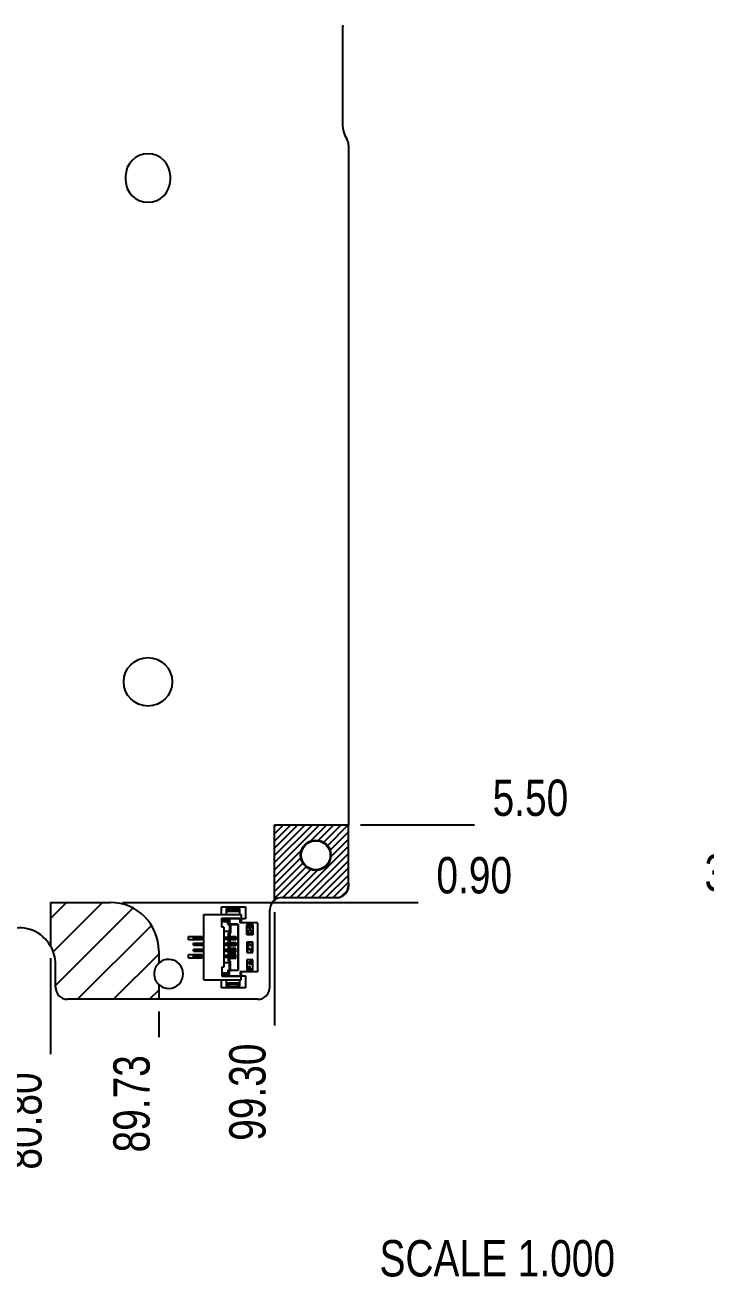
# Model space of a CAD drawing. Header units: millimetres. Extents: x 0 to 420, y 0 to 297.
# Drawn here: x 146.3 to 202.5, y 111.7 to 215.1 of the extents above; entities that cross this region are included whole.
import ezdxf

# ---------------------------------------------------------------- set-up
doc = ezdxf.new("R2010")
doc.units = ezdxf.units.MM
doc.header["$LTSCALE"] = 23.1
doc.layers.get('0').update_dxf_attribs({"linetype": 'CONTINUOUS'})
doc.layers.add('ASSEM_MEM', color=7, linetype='CONTINUOUS')
doc.layers.add('DETAIL', color=7, linetype='CONTINUOUS')
doc.styles.get("Standard").update_dxf_attribs({"font": 'txt', "width": 0.8})
doc.dimstyles.new('DIMSTYLE_3', dxfattribs={"dimtxt": 3, "dimasz": 2.1, "dimexe": 2, "dimexo": 1, "dimgap": 0.75, "dimtad": 0, "dimtih": 1, "dimtoh": 1, "dimzin": 0, "dimdsep": 46, "dimtxsty": 'STANDARD', "dimblk": '_FILLED', "dimblk1": '_FILLED', "dimblk2": '_FILLED', "dimcen": 0.09, "dimazin": 0, "dimtp": 0.01, "dimtm": 0.01, "dimtfac": 1, "dimtofl": 0, "dimtmove": 0, "dimatfit": 3, "dimldrblk": '_FILLED', "dimfxl": 1, "dimtolj": 1, "dimtzin": 0, "dimarcsym": 0})

# ---------------------------------------------------------------- blocks, each defined once
blk = doc.blocks.new('*D39')
at = {"color": 6, "linetype": 'CONTINUOUS'}
blk.add_line((173.98, 149.05), (183.38, 149.05), dxfattribs=at)
at = {"color": 6, "linetype": 'CONTINUOUS', "insert": (184.88, 152.8), "char_height": 3, "width": 9.6, "attachment_point": 1, "line_spacing_factor": 0.9}
blk.add_mtext('5.50', dxfattribs=at)
blk = doc.blocks.new('_FILLED')
at = {"color": 0, "linetype": 'BYBLOCK'}
blk.add_solid([(0, 0), (-1, 0.167), (-1, -0.167)], dxfattribs=at)
blk = doc.blocks.new('*D43')
at = {"color": 2, "linetype": 'CONTINUOUS'}
blk.add_line((166.88, 141.85), (166.88, 132.5), dxfattribs=at)
at = {"color": 2, "linetype": 'CONTINUOUS', "insert": (163.13, 131), "char_height": 3, "width": 12, "attachment_point": 3, "rotation": 90, "line_spacing_factor": 0.9}
blk.add_mtext('99.30', dxfattribs=at)
blk = doc.blocks.new('*D45')
at = {"color": 2, "linetype": 'CONTINUOUS'}
blk.add_line((242.07, 142.85), (210.13, 142.85), dxfattribs=at)
at = {"color": 2, "linetype": 'CONTINUOUS', "insert": (208.63, 146.6), "char_height": 3, "width": 9.6, "attachment_point": 3, "line_spacing_factor": 0.9}
blk.add_mtext('3.40', dxfattribs=at)
blk = doc.blocks.new('*D49')
at = {"color": 6, "linetype": 'CONTINUOUS'}
blk.add_line((154.31, 142.65), (178.74, 142.65), dxfattribs=at)
at = {"color": 6, "linetype": 'CONTINUOUS', "insert": (180.24, 146.4), "char_height": 3, "width": 9.6, "attachment_point": 1, "line_spacing_factor": 0.9}
blk.add_mtext('0.90', dxfattribs=at)
blk = doc.blocks.new('*D53')
at = {"color": 2, "linetype": 'CONTINUOUS'}
blk.add_line((148.38, 138.05), (148.38, 130.12), dxfattribs=at)
at = {"color": 2, "linetype": 'CONTINUOUS', "insert": (144.63, 128.62), "char_height": 3, "width": 12, "attachment_point": 3, "rotation": 90, "line_spacing_factor": 0.9}
blk.add_mtext('80.80', dxfattribs=at)
blk = doc.blocks.new('*D54')
at = {"color": 2, "linetype": 'CONTINUOUS'}
blk.add_line((157.31, 133.65), (157.31, 131.54), dxfattribs=at)
at = {"color": 2, "linetype": 'CONTINUOUS', "insert": (153.56, 130.04), "char_height": 3, "width": 12, "attachment_point": 3, "rotation": 90, "line_spacing_factor": 0.9}
blk.add_mtext('89.73', dxfattribs=at)
blk = doc.blocks.new('*D58')
at = {"color": 6, "linetype": 'CONTINUOUS'}
blk.add_line((171.31, 226.15), (177.07, 226.15), dxfattribs=at)
at = {"color": 6, "linetype": 'CONTINUOUS', "insert": (178.57, 229.9), "char_height": 3, "width": 12, "attachment_point": 1, "line_spacing_factor": 0.9}
blk.add_mtext('82.60', dxfattribs=at)
blk = doc.blocks.new('*D59')
at = {"color": 6, "linetype": 'CONTINUOUS'}
blk.add_line((171.31, 223.5), (192.61, 223.5), dxfattribs=at)
at = {"color": 6, "linetype": 'CONTINUOUS', "insert": (194.11, 227.25), "char_height": 3, "width": 12, "attachment_point": 1, "line_spacing_factor": 0.9}
blk.add_mtext('79.95', dxfattribs=at)

msp = doc.modelspace()

# ---------------------------------------------------------------- linework, layer by layer
at = {"layer": 'ASSEM_MEM', "color": 7, "linetype": 'CONTINUOUS'}
for p, q in [((172.479, 214.791), (172.479, 206.953)), ((172.979, 205.178), (172.979, 149.053)), ((154.569, 202.623), (154.569, 202.323)), ((158.269, 202.323), (158.269, 202.623)), ((172.979, 144.253), (172.979, 144.053)), ((161.029, 141.653), (164.129, 141.653)), ((161.029, 136.253), (161.029, 141.653)), ((162.909, 142.153), (164.009, 142.153)), ((162.909, 141.653), (162.909, 142.153)), ((162.909, 142.003), (164.009, 142.003)), ((164.009, 141.653), (164.009, 142.153)), ((164.129, 141.653), (164.129, 141.353)), ((166.479, 135.653), (166.479, 142.053)), ((162.509, 141.353), (164.129, 141.353)), ((162.509, 140.603), (162.509, 141.353)), ((163.029, 141.253), (162.509, 141.253)), ((162.509, 141.243), (163.029, 141.243)), ((162.509, 141.093), (163.029, 141.093)), ((163.029, 141.083), (162.509, 141.083)), ((162.679, 140.603), (162.509, 140.603)), ((162.679, 141.253), (162.679, 141.243)), ((162.679, 141.093), (162.679, 141.083)), ((162.679, 140.603), (162.679, 137.303)), ((162.909, 141.253), (162.909, 141.243)), ((163.029, 141.323), (164.029, 141.323)), ((163.029, 140.833), (163.029, 141.323)), ((163.029, 140.833), (163.829, 140.833)), ((163.158, 140.873), (163.118, 140.833)), ((163.158, 141.323), (163.158, 140.873)), ((163.87, 140.873), (163.158, 140.873)), ((163.16, 140.833), (163.16, 140.108)), ((163.248, 140.833), (163.248, 140.108)), ((163.829, 140.833), (163.87, 140.873)), ((163.829, 140.833), (163.829, 137.073)), ((163.87, 140.873), (163.87, 137.033)), ((164.129, 141.353), (164.029, 141.253)), ((164.029, 140.983), (164.029, 141.323)), ((164.129, 141.243), (164.029, 141.243)), ((164.029, 141.093), (164.129, 141.093)), ((164.029, 141.083), (164.129, 140.983)), ((165.479, 140.983), (164.029, 140.983)), ((164.129, 141.243), (164.129, 141.093)), ((164.579, 140.833), (165.079, 140.833)), ((164.579, 139.983), (164.579, 140.833)), ((164.859, 140.69), (164.629, 140.69)), ((164.629, 140.69), (164.629, 140.64)), ((164.859, 140.44), (164.629, 140.64)), ((164.697, 140.64), (164.859, 140.64)), ((164.697, 140.64), (164.859, 140.498)), ((164.91, 140.773), (164.859, 140.773)), ((164.859, 140.773), (164.859, 140.69)), ((164.859, 140.64), (164.859, 140.498)), ((164.91, 140.69), (164.91, 140.773)), ((165.029, 140.69), (164.91, 140.69)), ((164.91, 140.64), (165.029, 140.64)), ((164.91, 140.44), (164.91, 140.64)), ((165.029, 140.64), (165.029, 140.69)), ((165.079, 140.833), (165.079, 139.983)), ((165.479, 140.983), (165.479, 136.923)), ((160.179, 139.778), (161.029, 139.778)), ((160.179, 139.628), (160.179, 139.778)), ((160.179, 139.628), (161.029, 139.628)), ((160.829, 139.743), (160.864, 139.778)), ((160.829, 139.663), (160.829, 139.743)), ((160.864, 139.628), (160.829, 139.663)), ((160.879, 139.628), (160.879, 139.778)), ((163.16, 140.253), (162.679, 140.253)), ((162.679, 139.778), (163.472, 139.778)), ((162.679, 139.628), (163.472, 139.628)), ((163.248, 140.108), (163.054, 140.108)), ((163.054, 140.108), (163.054, 139.778)), ((163.054, 139.628), (163.054, 139.278)), ((163.165, 139.798), (163.178, 139.848)), ((163.165, 139.798), (163.679, 139.798)), ((163.165, 139.778), (163.165, 139.798)), ((163.165, 139.608), (163.165, 139.628)), ((163.165, 139.608), (163.679, 139.608)), ((163.178, 139.558), (163.165, 139.608)), ((163.178, 140.108), (163.178, 139.848)), ((163.178, 139.848), (163.679, 139.848)), ((163.472, 139.778), (163.472, 139.628)), ((163.679, 139.848), (163.679, 139.558)), ((165.079, 139.983), (164.579, 139.983)), ((164.629, 140.223), (164.638, 140.273)), ((164.638, 140.173), (164.629, 140.223)), ((164.638, 140.273), (164.663, 140.315)), ((164.663, 140.132), (164.638, 140.173)), ((164.663, 140.315), (164.689, 140.34)), ((164.689, 140.107), (164.663, 140.132)), ((164.68, 140.265), (164.672, 140.223)), ((164.672, 140.223), (164.68, 140.182)), ((164.697, 140.29), (164.68, 140.265)), ((164.68, 140.182), (164.697, 140.157)), ((164.689, 140.34), (164.723, 140.357)), ((164.723, 140.09), (164.689, 140.107)), ((164.748, 140.323), (164.697, 140.29)), ((164.697, 140.157), (164.748, 140.123)), ((164.723, 140.357), (164.748, 140.365)), ((164.748, 140.082), (164.723, 140.09)), ((164.748, 140.365), (164.791, 140.373)), ((164.8, 140.332), (164.748, 140.323)), ((164.748, 140.123), (164.8, 140.115)), ((164.791, 140.073), (164.748, 140.082)), ((164.868, 140.373), (164.791, 140.373)), ((164.791, 140.073), (164.868, 140.073)), ((164.8, 140.332), (164.859, 140.332)), ((164.859, 140.115), (164.8, 140.115)), ((164.859, 140.44), (164.91, 140.44)), ((164.91, 140.323), (164.859, 140.332)), ((164.859, 140.115), (164.91, 140.123)), ((164.868, 140.373), (164.91, 140.365)), ((164.91, 140.082), (164.868, 140.073)), ((164.91, 140.365), (164.936, 140.357)), ((164.961, 140.29), (164.91, 140.323)), ((164.91, 140.123), (164.961, 140.157)), ((164.936, 140.09), (164.91, 140.082)), ((164.936, 140.357), (164.97, 140.34)), ((164.97, 140.107), (164.936, 140.09)), ((164.978, 140.265), (164.961, 140.29)), ((164.961, 140.157), (164.978, 140.182)), ((164.97, 140.34), (164.995, 140.315)), ((164.995, 140.132), (164.97, 140.107)), ((164.987, 140.223), (164.978, 140.265)), ((164.978, 140.182), (164.987, 140.223)), ((164.995, 140.315), (165.021, 140.273)), ((165.021, 140.173), (164.995, 140.132)), ((165.021, 140.273), (165.029, 140.223)), ((165.029, 140.223), (165.021, 140.173)), ((160.179, 139.278), (161.029, 139.278)), ((160.179, 139.128), (160.179, 139.278)), ((160.179, 139.128), (161.029, 139.128)), ((161.029, 138.778), (160.179, 138.778)), ((160.179, 138.628), (160.179, 138.778)), ((160.179, 138.628), (161.029, 138.628)), ((160.829, 139.243), (160.864, 139.278)), ((160.829, 139.163), (160.829, 139.243)), ((160.864, 139.128), (160.829, 139.163)), ((160.864, 138.778), (160.829, 138.743)), ((160.829, 138.663), (160.829, 138.743)), ((160.829, 138.663), (160.864, 138.628)), ((160.879, 139.128), (160.879, 139.278)), ((160.879, 138.778), (160.879, 138.628)), ((162.679, 139.278), (163.472, 139.278)), ((162.679, 139.128), (163.472, 139.128)), ((163.472, 138.778), (162.679, 138.778)), ((162.679, 138.628), (163.472, 138.628)), ((163.054, 139.128), (163.054, 138.778)), ((163.054, 138.628), (163.054, 138.278)), ((163.165, 139.298), (163.178, 139.348)), ((163.165, 139.298), (163.679, 139.298)), ((163.165, 139.278), (163.165, 139.298)), ((163.165, 139.108), (163.165, 139.128)), ((163.165, 139.108), (163.679, 139.108)), ((163.178, 139.058), (163.165, 139.108)), ((163.178, 138.848), (163.165, 138.798)), ((163.165, 138.798), (163.679, 138.798)), ((163.165, 138.798), (163.165, 138.778)), ((163.165, 138.628), (163.165, 138.608)), ((163.165, 138.608), (163.679, 138.608)), ((163.165, 138.608), (163.178, 138.558)), ((163.679, 139.558), (163.178, 139.558)), ((163.178, 139.558), (163.178, 139.348)), ((163.178, 139.348), (163.679, 139.348)), ((163.679, 139.058), (163.178, 139.058)), ((163.178, 138.848), (163.178, 139.058)), ((163.679, 138.848), (163.178, 138.848)), ((163.178, 138.558), (163.679, 138.558)), ((163.178, 138.348), (163.178, 138.558)), ((163.472, 139.278), (163.472, 139.128)), ((163.472, 138.778), (163.472, 138.628)), ((163.679, 139.348), (163.679, 139.058)), ((163.679, 138.558), (163.679, 138.848)), ((165.079, 139.378), (164.579, 139.378)), ((164.579, 139.378), (164.579, 138.528)), ((164.629, 139.32), (164.825, 139.187)), ((164.629, 139.32), (164.629, 139.27)), ((164.791, 139.162), (164.629, 139.27)), ((164.629, 139.053), (164.791, 139.162)), ((164.825, 139.137), (164.629, 139.003)), ((164.629, 139.053), (164.629, 139.003)), ((164.689, 138.937), (164.629, 138.937)), ((164.629, 138.937), (164.629, 138.603)), ((164.629, 138.603), (164.672, 138.603)), ((164.961, 138.603), (164.672, 138.895)), ((164.672, 138.603), (164.672, 138.895)), ((164.689, 138.937), (164.978, 138.653)), ((165.029, 139.187), (164.825, 139.187)), ((164.825, 139.137), (165.029, 139.137)), ((164.961, 138.603), (165.029, 138.603)), ((165.029, 138.937), (164.978, 138.937)), ((164.978, 138.937), (164.978, 138.653)), ((165.029, 139.137), (165.029, 139.187)), ((165.029, 138.603), (165.029, 138.937)), ((165.079, 138.528), (165.079, 139.378)), ((161.029, 138.278), (160.179, 138.278)), ((160.179, 138.128), (160.179, 138.278)), ((160.179, 138.128), (161.029, 138.128)), ((160.864, 138.278), (160.829, 138.243)), ((160.829, 138.163), (160.829, 138.243)), ((160.829, 138.163), (160.864, 138.128)), ((160.879, 138.278), (160.879, 138.128)), ((163.472, 138.278), (162.679, 138.278)), ((162.679, 138.128), (163.472, 138.128)), ((163.16, 137.653), (162.679, 137.653)), ((163.054, 138.128), (163.054, 137.798)), ((163.054, 137.798), (163.248, 137.798)), ((163.16, 137.073), (163.16, 137.798)), ((163.178, 138.348), (163.165, 138.298)), ((163.165, 138.298), (163.679, 138.298)), ((163.165, 138.298), (163.165, 138.278)), ((163.165, 138.128), (163.165, 138.108)), ((163.165, 138.108), (163.679, 138.108)), ((163.165, 138.108), (163.178, 138.058)), ((163.679, 138.348), (163.178, 138.348)), ((163.178, 138.058), (163.679, 138.058)), ((163.178, 137.798), (163.178, 138.058)), ((163.248, 137.073), (163.248, 137.798)), ((163.472, 138.278), (163.472, 138.128)), ((163.679, 138.058), (163.679, 138.348)), ((164.579, 138.528), (165.079, 138.528)), ((165.079, 137.923), (164.579, 137.923)), ((164.579, 137.923), (164.579, 137.073)), ((164.629, 137.69), (165.029, 137.823)), ((164.629, 137.623), (164.629, 137.69)), ((165.029, 137.49), (164.629, 137.623)), ((164.893, 137.732), (164.663, 137.657)), ((164.663, 137.657), (164.893, 137.582)), ((164.893, 137.582), (164.893, 137.732)), ((165.029, 137.773), (164.927, 137.74)), ((164.927, 137.74), (164.927, 137.573)), ((164.927, 137.573), (165.029, 137.54)), ((165.029, 137.823), (165.029, 137.773)), ((165.029, 137.54), (165.029, 137.49)), ((165.079, 137.073), (165.079, 137.923)), ((162.679, 137.303), (162.509, 137.303)), ((162.509, 137.303), (162.509, 136.553)), ((163.029, 136.823), (162.509, 136.823)), ((163.029, 136.813), (162.509, 136.813)), ((162.509, 136.663), (163.029, 136.663)), ((163.029, 136.653), (162.509, 136.653)), ((162.509, 136.553), (164.129, 136.553)), ((162.679, 136.813), (162.679, 136.823)), ((162.679, 136.653), (162.679, 136.663)), ((162.909, 136.663), (162.909, 136.653)), ((163.029, 137.073), (163.829, 137.073)), ((163.029, 137.073), (163.029, 136.583)), ((163.029, 136.583), (164.029, 136.583)), ((163.158, 137.033), (163.118, 137.073)), ((163.87, 137.033), (163.158, 137.033)), ((163.158, 136.583), (163.158, 137.033)), ((163.829, 137.073), (163.87, 137.033)), ((165.479, 136.923), (164.029, 136.923)), ((164.029, 136.923), (164.029, 136.583)), ((164.129, 136.923), (164.029, 136.823)), ((164.129, 136.813), (164.029, 136.813)), ((164.029, 136.663), (164.129, 136.663)), ((164.029, 136.653), (164.129, 136.553)), ((164.129, 136.813), (164.129, 136.663)), ((164.129, 136.253), (164.129, 136.553)), ((164.579, 137.073), (165.079, 137.073)), ((164.629, 137.423), (164.68, 137.423)), ((164.629, 137.123), (164.629, 137.423)), ((165.029, 137.123), (164.629, 137.123)), ((164.68, 137.423), (164.68, 137.173)), ((164.68, 137.173), (164.791, 137.173)), ((164.791, 137.39), (164.842, 137.39)), ((164.791, 137.173), (164.791, 137.39)), ((164.842, 137.39), (164.842, 137.173)), ((164.842, 137.173), (165.029, 137.173)), ((165.029, 137.123), (165.029, 137.173)), ((161.029, 136.253), (164.129, 136.253)), ((162.909, 135.753), (162.909, 136.253)), ((164.009, 135.903), (162.909, 135.903)), ((162.909, 135.753), (164.009, 135.753)), ((164.009, 135.753), (164.009, 136.253)), ((165.479, 134.653), (157.312, 134.653))]:
    msp.add_line(p, q, dxfattribs=at)
at = {"layer": 'ASSEM_MEM', "color": 4, "linetype": 'CONTINUOUS'}
for p, q in [((166.879, 149.053), (172.979, 149.053)), ((166.879, 142.853), (166.879, 149.053)), ((172.979, 144.253), (172.979, 149.053)), ((167.479, 143.053), (171.979, 143.053)), ((148.379, 142.653), (153.312, 142.653)), ((148.379, 142.653), (148.379, 139.05)), ((157.312, 138.653), (157.312, 137.631)), ((148.779, 135.653), (148.779, 137.553)), ((157.312, 135.875), (157.312, 134.653)), ((157.312, 134.653), (149.779, 134.653))]:
    msp.add_line(p, q, dxfattribs=at)
at = {"layer": 'ASSEM_MEM', "color": 2, "linetype": 'CONTINUOUS'}
for p, q in [((166.879, 148.909), (167.024, 149.053)), ((166.879, 148.315), (167.618, 149.053)), ((166.879, 147.721), (168.212, 149.053)), ((166.879, 147.127), (168.806, 149.053)), ((166.879, 146.533), (169.4, 149.053)), ((166.879, 145.939), (169.994, 149.053)), ((166.879, 145.345), (170.588, 149.053)), ((169.859, 147.73), (171.182, 149.053)), ((170.505, 147.783), (171.776, 149.053)), ((170.934, 147.618), (172.37, 149.053)), ((171.25, 147.34), (172.963, 149.053)), ((171.462, 146.958), (172.979, 148.475)), ((171.523, 146.425), (172.979, 147.881)), ((166.879, 144.751), (169.102, 146.974)), ((168.745, 143.053), (172.979, 147.287)), ((169.191, 147.137), (169.298, 147.244)), ((169.589, 147.535), (169.696, 147.642)), ((170.396, 147.748), (170.428, 147.78)), ((170.851, 147.609), (170.877, 147.635)), ((171.181, 147.345), (171.207, 147.371)), ((171.403, 146.973), (171.435, 147.005)), ((166.879, 144.157), (169.05, 146.328)), ((166.879, 143.563), (169.215, 145.898)), ((169.053, 146.405), (169.085, 146.437)), ((169.198, 145.956), (169.224, 145.982)), ((169.339, 143.053), (172.979, 146.693)), ((169.933, 143.053), (172.979, 146.099)), ((171.475, 146.451), (171.52, 146.496)), ((166.879, 142.969), (169.492, 145.582)), ((167.557, 143.053), (169.875, 145.371)), ((168.151, 143.053), (170.408, 145.31)), ((169.461, 145.625), (169.488, 145.651)), ((169.828, 145.398), (169.859, 145.429)), ((170.336, 145.312), (170.382, 145.358)), ((170.527, 143.053), (172.979, 145.505)), ((171.121, 143.053), (172.979, 144.911)), ((171.715, 143.053), (172.979, 144.317)), ((172.387, 143.131), (172.921, 143.665)), ((148.379, 141.336), (149.697, 142.653)), ((148.597, 138.583), (152.667, 142.653)), ((148.779, 135.796), (155.176, 142.192)), ((150.606, 134.653), (156.712, 140.759)), ((153.576, 134.653), (157.312, 138.389)), ((156.546, 134.653), (157.312, 135.419))]:
    msp.add_line(p, q, dxfattribs=at)
at = {"layer": 'ASSEM_MEM', "color": 7, "linetype": 'CONTINUOUS', "true_color": 0x00beeb}
for p, q in [((162.479, 142.303), (164.479, 142.303)), ((162.479, 141.653), (162.479, 142.303)), ((164.479, 142.303), (164.479, 141.303)), ((164.479, 141.303), (164.079, 141.303)), ((159.779, 139.853), (160.879, 139.853)), ((159.779, 139.553), (159.779, 139.853)), ((160.879, 139.853), (160.879, 139.778)), ((160.879, 139.628), (160.879, 139.553)), ((160.879, 139.553), (159.779, 139.553)), ((159.779, 138.353), (160.879, 138.353)), ((159.779, 138.053), (159.779, 138.353)), ((160.879, 138.053), (159.779, 138.053)), ((160.879, 138.353), (160.879, 138.278)), ((160.879, 138.128), (160.879, 138.053)), ((164.079, 136.603), (164.479, 136.603)), ((164.479, 136.603), (164.479, 135.603)), ((162.479, 135.603), (162.479, 136.253)), ((164.479, 135.603), (162.479, 135.603))]:
    msp.add_line(p, q, dxfattribs=at)
at = {"layer": 'ASSEM_MEM', "color": 9, "linetype": 'CONTINUOUS'}
for p, q in [((164.009, 141.903), (162.909, 141.903)), ((163.059, 142.153), (163.059, 142.003)), ((163.859, 142.003), (163.859, 142.153)), ((162.573, 141.093), (162.573, 141.243)), ((162.607, 141.243), (162.607, 141.093)), ((160.279, 139.778), (160.279, 139.628)), ((160.569, 139.628), (160.569, 139.778)), ((160.626, 139.778), (160.626, 139.628)), ((160.856, 139.77), (160.856, 139.778)), ((160.856, 139.628), (160.856, 139.637)), ((163.412, 139.628), (163.412, 139.778)), ((160.279, 139.278), (160.279, 139.128)), ((160.279, 138.778), (160.279, 138.628)), ((160.569, 139.128), (160.569, 139.278)), ((160.569, 138.628), (160.569, 138.778)), ((160.626, 139.278), (160.626, 139.128)), ((160.626, 138.778), (160.626, 138.628)), ((160.856, 139.27), (160.856, 139.278)), ((160.856, 139.128), (160.856, 139.137)), ((160.856, 138.77), (160.856, 138.778)), ((160.856, 138.628), (160.856, 138.637)), ((163.412, 139.128), (163.412, 139.278)), ((163.412, 138.628), (163.412, 138.778)), ((160.279, 138.278), (160.279, 138.128)), ((160.569, 138.128), (160.569, 138.278)), ((160.626, 138.278), (160.626, 138.128)), ((160.856, 138.27), (160.856, 138.278)), ((160.856, 138.128), (160.856, 138.137)), ((163.412, 138.128), (163.412, 138.278)), ((162.573, 136.663), (162.573, 136.813)), ((162.607, 136.813), (162.607, 136.663)), ((162.909, 136.003), (164.009, 136.003)), ((163.059, 135.903), (163.059, 135.753)), ((163.859, 135.753), (163.859, 135.903))]:
    msp.add_line(p, q, dxfattribs=at)
at = {"layer": 'ASSEM_MEM', "color": 7, "linetype": 'CONTINUOUS'}
msp.add_circle((156.419, 160.873), 2, dxfattribs=at)
at = {"layer": 'ASSEM_MEM', "color": 4, "linetype": 'CONTINUOUS'}
for radius in [1.25, 1.2]:
    msp.add_circle((170.279, 146.553), radius, dxfattribs=at)
at = {"layer": 'ASSEM_MEM', "color": 7, "linetype": 'CONTINUOUS'}
for centre, radius, start, end in [((173.479, 214.791), 1, 161.56505, 180), ((174.879, 206.953), 2.4, 180, 211.46698), ((171.979, 205.178), 1, 0, 31.46698), ((156.419, 202.623), 1.85, 0, 180), ((156.419, 202.323), 1.85, 180, 360), ((171.979, 144.053), 1, 270, 360), ((167.479, 142.053), 1, 126.87015, 180), ((145.779, 137.553), 3, 29.92643, 180), ((158.129, 136.753), 1.2, 227.04262, 132.95738), ((165.479, 135.653), 1, 270, 360)]:
    msp.add_arc(centre, radius, start, end, dxfattribs=at)
at = {"layer": 'ASSEM_MEM', "color": 4, "linetype": 'CONTINUOUS'}
for centre, radius, start, end in [((172, 144.053), 1, 268.83967, 11.54905), ((167.479, 142.053), 1, 90, 126.87015), ((153.312, 138.653), 4, 0, 90), ((145.779, 137.553), 3, 0, 29.92643), ((158.129, 136.753), 1.2, 132.95738, 227.04262), ((149.779, 135.653), 1, 180, 270)]:
    msp.add_arc(centre, radius, start, end, dxfattribs=at)

# ---------------------------------------------------------------- texts
at = {"layer": 'DETAIL', "color": 2, "linetype": 'CONTINUOUS', "insert": (194.988, 114.769), "char_height": 3, "width": 26.4, "attachment_point": 3, "line_spacing_factor": 0.9}
msp.add_mtext('SCALE 1.000', dxfattribs=at)

# ---------------------------------------------------------------- dimensions: what is measured, and where the dimension line sits
at = {"color": 6, "linetype": 'CONTINUOUS'}
for feature_location, offset, origin, picture, middle in [((171.309, 226.153), (5.761, 0), (170.309, 143.553), '*D58', (184.495, 228.403)), ((171.309, 223.503), (21.296, 0), (170.309, 143.553), '*D59', (200.181, 225.753)), ((173.979, 149.053), (9.396, 0), (166.879, 143.553), '*D39', (189.676, 151.303)), ((154.312, 142.653), (24.425, 0), (148.379, 143.553), '*D49', (185.037, 144.903))]:
    dim = msp.add_ordinate_dim(feature_location=feature_location, offset=offset, dtype=0, origin=origin, dimstyle='DIMSTYLE_3', override={"dimtad": 1, "dimtih": 0, "dimtoh": 0}, dxfattribs=at)
    dim.commit()
    dim.dimension.update_dxf_attribs({"geometry": picture, "text_midpoint": middle})
at = {"color": 2, "linetype": 'CONTINUOUS'}
for feature_location, offset, dtype, origin, picture, middle in [((166.879, 141.853), (0, -9.352), 1, (67.579, 149.053), '*D43', (164.629, 125.001)), ((242.07, 142.847), (-31.937, 0), 0, (250.07, 146.247), '*D45', (203.832, 145.097)), ((148.379, 138.05), (0, -7.928), 1, (67.579, 142.653), '*D53', (146.129, 122.546)), ((157.312, 133.653), (0, -2.117), 1, (67.579, 135.875), '*D54', (155.062, 124.036))]:
    dim = msp.add_ordinate_dim(feature_location=feature_location, offset=offset, dtype=dtype, origin=origin, dimstyle='DIMSTYLE_3', override={"dimtad": 1, "dimtih": 0, "dimtoh": 0}, dxfattribs=at)
    dim.commit()
    dim.dimension.update_dxf_attribs({"geometry": picture, "text_midpoint": middle})

doc.saveas('drawing.dxf')
